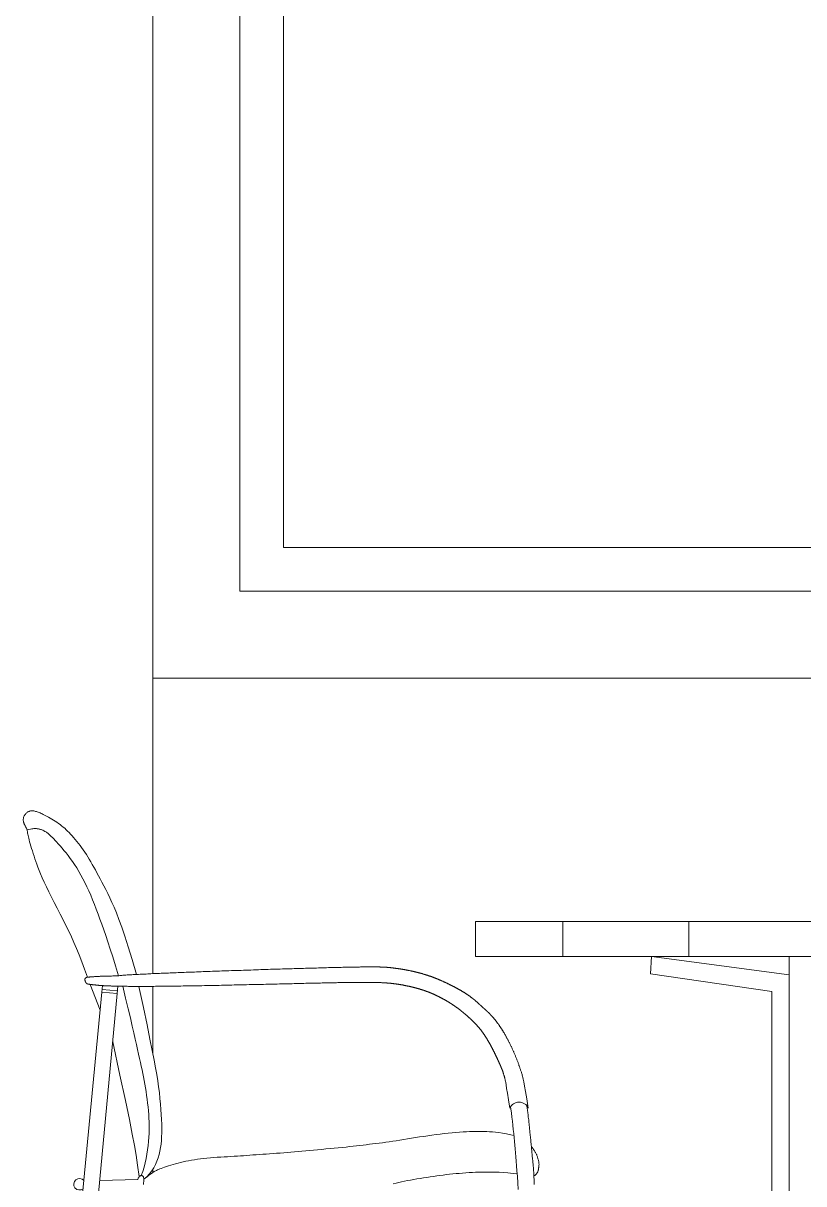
# Model space of a CAD drawing. Header units: metres. Extents: x -48 to 2360, y -1392 to 453.
# Drawn here: x 1313.605 to 1314.501, y 357.408 to 358.741 of the extents above; entities that cross this region are included whole.
import ezdxf

# ---------------------------------------------------------------- set-up
doc = ezdxf.new("R2010")
doc.units = ezdxf.units.M
doc.layers.get('0').update_dxf_attribs({"color": 200})
doc.layers.add('corte2', color=213, linetype='Continuous', lineweight=9)
doc.layers.add('corte3', color=215, linetype='Continuous', lineweight=5)

# ---------------------------------------------------------------- blocks, each defined once
blk = doc.blocks.new('mesas y sillas de cafeteria')
for p, q in [((50.077, -14.2114), (50.077, -14.2514)), ((50.2217, -14.2114), (50.2217, -14.2514)), ((50.337, -14.9314), (50.337, -14.2514)), ((49.548, -14.2923), (49.5487, -14.2849)), ((49.5655, -14.294), (49.5663, -14.2856))]:
    blk.add_line(p, q)
for points in [[(49.5315, -14.2753), (49.5282, -14.266), (49.5251, -14.2575), (49.522, -14.2497), (49.519, -14.2424), (49.516, -14.2355), (49.513, -14.229), (49.5099, -14.2225), (49.5067, -14.216), (49.5034, -14.2094), (49.5, -14.2028), (49.4967, -14.1961), (49.4934, -14.1896), (49.4901, -14.1832), (49.4871, -14.1771), (49.4843, -14.1713), (49.4817, -14.166), (49.4795, -14.1611), (49.4776, -14.1567), (49.476, -14.1527), (49.4745, -14.149), (49.4733, -14.1455), (49.4722, -14.1423), (49.4712, -14.1392), (49.4702, -14.1362), (49.4692, -14.1332), (49.4683, -14.1303), (49.4674, -14.1275), (49.4666, -14.1248), (49.4658, -14.1222), (49.4651, -14.1198), (49.4645, -14.1176), (49.464, -14.1156), (49.4636, -14.1139), (49.4633, -14.1124), (49.463, -14.1111), (49.4628, -14.1099), (49.4627, -14.1089), (49.4625, -14.108), (49.4624, -14.1072), (49.4622, -14.1065), (49.4619, -14.1057), (49.4617, -14.105), (49.4614, -14.1043), (49.4611, -14.1037), (49.4607, -14.103), (49.4604, -14.1024), (49.4601, -14.1018), (49.4598, -14.1012), (49.4595, -14.1006), (49.4592, -14.1), (49.4589, -14.0995), (49.4587, -14.0989), (49.4585, -14.0984), (49.4583, -14.0978), (49.4582, -14.0973), (49.458, -14.0967), (49.4579, -14.0961), (49.4578, -14.0955), (49.4578, -14.0949), (49.4577, -14.0942), (49.4578, -14.0936), (49.4579, -14.0929), (49.458, -14.0922), (49.4582, -14.0915), (49.4585, -14.0908), (49.4588, -14.0901), (49.4593, -14.0894), (49.4597, -14.0887), (49.4602, -14.0881), (49.4608, -14.0874), (49.4613, -14.0869), (49.4619, -14.0863), (49.4625, -14.0858), (49.4631, -14.0854), (49.4638, -14.0851), (49.4645, -14.0848), (49.4651, -14.0845), (49.4659, -14.0844), (49.4666, -14.0843), (49.4674, -14.0842), (49.4682, -14.0842), (49.4691, -14.0843), (49.47, -14.0844), (49.4709, -14.0846), (49.4719, -14.0848), (49.4729, -14.0851), (49.4739, -14.0854), (49.475, -14.0858), (49.4761, -14.0862), (49.4772, -14.0866), (49.4783, -14.0871), (49.4796, -14.0877), (49.4808, -14.0883), (49.4822, -14.089), (49.4837, -14.0898), (49.4853, -14.0906), (49.4869, -14.0916), (49.4887, -14.0926), (49.4906, -14.0937), (49.4925, -14.0948), (49.4944, -14.096), (49.4963, -14.0973), (49.4982, -14.0986), (49.5, -14.1), (49.5018, -14.1014), (49.5036, -14.1028), (49.5053, -14.1043), (49.507, -14.1059), (49.5086, -14.1075), (49.5103, -14.1092), (49.512, -14.111), (49.5138, -14.1129), (49.5155, -14.1149), (49.5174, -14.117), (49.5192, -14.1193), (49.5211, -14.1216), (49.523, -14.1239), (49.5248, -14.1264), (49.5267, -14.1289), (49.5285, -14.1316), (49.5302, -14.1342), (49.5319, -14.137), (49.5336, -14.1398), (49.5353, -14.1427), (49.537, -14.1457), (49.5387, -14.1488), (49.5405, -14.152), (49.5423, -14.1553), (49.5442, -14.1588), (49.5461, -14.1624), (49.5481, -14.1662), (49.5503, -14.1702), (49.5524, -14.1745), (49.5547, -14.1791), (49.557, -14.184), (49.5595, -14.1893), (49.562, -14.195), (49.5647, -14.2014), (49.5676, -14.2089), (49.5708, -14.2177), (49.5743, -14.2281), (49.5782, -14.2404), (49.5826, -14.255), (49.5876, -14.2721)], [(49.4622, -14.106), (49.4643, -14.1055), (49.466, -14.1051), (49.4675, -14.1049), (49.4688, -14.1047), (49.4698, -14.1046), (49.4708, -14.1045), (49.4716, -14.1045), (49.4724, -14.1046), (49.4731, -14.1046), (49.4739, -14.1047), (49.4746, -14.1048), (49.4753, -14.1049), (49.476, -14.1051), (49.4767, -14.1053), (49.4774, -14.1055), (49.4782, -14.1057), (49.4789, -14.106), (49.4797, -14.1063), (49.4804, -14.1066), (49.4812, -14.107), (49.482, -14.1074), (49.4827, -14.1078), (49.4835, -14.1083), (49.4843, -14.1088), (49.4851, -14.1094), (49.4859, -14.11), (49.4868, -14.1107), (49.4878, -14.1116), (49.4888, -14.1125), (49.4899, -14.1137), (49.4912, -14.1149), (49.4927, -14.1164), (49.4943, -14.1181), (49.4961, -14.12), (49.498, -14.1221), (49.5001, -14.1244), (49.5023, -14.1269), (49.5045, -14.1296), (49.5069, -14.1325), (49.5093, -14.1355), (49.5117, -14.1388), (49.5142, -14.1423), (49.5166, -14.1459), (49.5191, -14.1497), (49.5215, -14.1537), (49.5239, -14.1579), (49.5263, -14.1622), (49.5286, -14.1667), (49.5309, -14.1714), (49.5331, -14.1762), (49.5352, -14.1812), (49.5374, -14.1864), (49.5395, -14.1917), (49.5416, -14.1972), (49.5437, -14.2028), (49.5458, -14.2085), (49.5479, -14.2145), (49.5502, -14.2207), (49.5525, -14.2274), (49.5549, -14.2348), (49.5576, -14.2429), (49.5604, -14.252), (49.5635, -14.2621), (49.5669, -14.2736)], [(50.337, -14.7525), (50.158, -14.9314), (50.1214, -14.9314), (50.1214, -14.9114), (50.1497, -14.9114), (50.317, -14.7442), (50.317, -14.2915), (50.1778, -14.2714), (50.179, -14.2514), (50.337, -14.2726)], [(50.0162, -14.4256), (50.0147, -14.4159), (50.0135, -14.4085), (50.0126, -14.4029), (50.0119, -14.3989), (50.0115, -14.3962), (50.0112, -14.3945), (50.0109, -14.3934), (50.0108, -14.3927), (50.0106, -14.3921), (50.0105, -14.3915), (50.0104, -14.3909), (50.0102, -14.3904), (50.0101, -14.3899), (50.01, -14.3894), (50.0098, -14.389), (50.0097, -14.3885), (50.0096, -14.3881), (50.0095, -14.3876), (50.0093, -14.3872), (50.0092, -14.3868), (50.0091, -14.3864), (50.009, -14.386), (50.0088, -14.3856), (50.0087, -14.3852), (50.0086, -14.3848), (50.0085, -14.3844), (50.0083, -14.384), (50.0082, -14.3837), (50.0081, -14.3833), (50.008, -14.3829), (50.0078, -14.3826), (50.0077, -14.3822), (50.0076, -14.3819), (50.0074, -14.3815), (50.0073, -14.3812), (50.0072, -14.3808), (50.007, -14.3805), (50.0069, -14.3802), (50.0068, -14.3798), (50.0066, -14.3795), (50.0065, -14.3792), (50.0064, -14.3789), (50.0062, -14.3786), (50.0061, -14.3782), (50.006, -14.3779), (50.0058, -14.3776), (50.0057, -14.3773), (50.0056, -14.377), (50.0054, -14.3767), (50.0053, -14.3764), (50.0052, -14.376), (50.005, -14.3757), (50.0049, -14.3754), (50.0047, -14.3751), (50.0046, -14.3748), (50.0045, -14.3745), (50.0043, -14.3742), (50.0042, -14.3739), (50.004, -14.3736), (50.0039, -14.3732), (50.0038, -14.3729), (50.0036, -14.3726), (50.0035, -14.3723), (50.0033, -14.372), (50.0032, -14.3717), (50.003, -14.3714), (50.0029, -14.371), (50.0028, -14.3707), (50.0026, -14.3704), (50.0025, -14.3701), (50.0023, -14.3698), (50.0022, -14.3695), (50.002, -14.3691), (50.0019, -14.3688), (50.0017, -14.3685), (50.0016, -14.3682), (50.0014, -14.3679), (50.0013, -14.3675), (50.0011, -14.3672), (50.001, -14.3669), (50.0008, -14.3666), (50.0007, -14.3662), (50.0005, -14.3659), (50.0004, -14.3656), (50.0002, -14.3653), (50.0001, -14.365), (49.9999, -14.3646), (49.9997, -14.3643), (49.9996, -14.364), (49.9994, -14.3637), (49.9993, -14.3633), (49.9991, -14.363), (49.999, -14.3627), (49.9988, -14.3624), (49.9986, -14.362), (49.9985, -14.3617), (49.9983, -14.3614), (49.9982, -14.361), (49.998, -14.3607), (49.9978, -14.3604), (49.9977, -14.3601), (49.9975, -14.3597), (49.9973, -14.3594), (49.9972, -14.3591), (49.997, -14.3588), (49.9968, -14.3584), (49.9967, -14.3581), (49.9965, -14.3578), (49.9963, -14.3575), (49.9962, -14.3571), (49.996, -14.3568), (49.9958, -14.3565), (49.9957, -14.3561), (49.9955, -14.3558), (49.9953, -14.3555), (49.9952, -14.3552), (49.995, -14.3548), (49.9948, -14.3545), (49.9946, -14.3542), (49.9945, -14.3539), (49.9943, -14.3535), (49.9941, -14.3532), (49.9939, -14.3529), (49.9938, -14.3526), (49.9936, -14.3523), (49.9934, -14.3519), (49.9932, -14.3516), (49.993, -14.3513), (49.9929, -14.351), (49.9927, -14.3506), (49.9925, -14.3503), (49.9923, -14.35), (49.9921, -14.3497), (49.9919, -14.3494), (49.9918, -14.349), (49.9916, -14.3487), (49.9914, -14.3484), (49.9912, -14.3481), (49.991, -14.3478), (49.9908, -14.3474), (49.9906, -14.3471), (49.9904, -14.3468), (49.9902, -14.3465), (49.9901, -14.3462), (49.9899, -14.3459), (49.9897, -14.3456), (49.9895, -14.3452), (49.9893, -14.3449), (49.9891, -14.3446), (49.9889, -14.3443), (49.9887, -14.344), (49.9885, -14.3437), (49.9883, -14.3434), (49.9881, -14.3431), (49.9879, -14.3428), (49.9877, -14.3424), (49.9875, -14.3421), (49.9873, -14.3418), (49.9871, -14.3415), (49.9869, -14.3412), (49.9866, -14.3409), (49.9864, -14.3406), (49.9862, -14.3403), (49.986, -14.34), (49.9858, -14.3397), (49.9856, -14.3394), (49.9854, -14.3391), (49.9852, -14.3388), (49.9849, -14.3385), (49.9847, -14.3382), (49.9845, -14.3379), (49.9843, -14.3376), (49.9841, -14.3373), (49.9838, -14.337), (49.9836, -14.3367), (49.9834, -14.3364), (49.9832, -14.3361), (49.9829, -14.3358), (49.9827, -14.3356), (49.9825, -14.3353), (49.9822, -14.335), (49.982, -14.3347), (49.9818, -14.3344), (49.9815, -14.3341), (49.9813, -14.3338), (49.9811, -14.3335), (49.9808, -14.3333), (49.9806, -14.333), (49.9804, -14.3327), (49.9801, -14.3324), (49.9799, -14.3321), (49.9796, -14.3319), (49.9794, -14.3316), (49.9791, -14.3313), (49.9789, -14.331), (49.9787, -14.3308), (49.9784, -14.3305), (49.9782, -14.3302), (49.9779, -14.3299), (49.9777, -14.3297), (49.9774, -14.3294), (49.9772, -14.3291), (49.9769, -14.3289), (49.9766, -14.3286), (49.9764, -14.3283), (49.9761, -14.3281), (49.9759, -14.3278), (49.9756, -14.3275), (49.9754, -14.3273), (49.9751, -14.327), (49.9749, -14.3267), (49.9746, -14.3265), (49.9743, -14.3262), (49.9741, -14.326), (49.9738, -14.3257), (49.9736, -14.3255), (49.9733, -14.3252), (49.973, -14.325), (49.9728, -14.3247), (49.9725, -14.3245), (49.9723, -14.3242), (49.972, -14.324), (49.9717, -14.3237), (49.9715, -14.3235), (49.9712, -14.3232), (49.9709, -14.323), (49.9707, -14.3227), (49.9704, -14.3225), (49.9702, -14.3223), (49.9699, -14.322), (49.9696, -14.3218), (49.9694, -14.3215), (49.9691, -14.3213), (49.9688, -14.3211), (49.9686, -14.3208), (49.9683, -14.3206), (49.9681, -14.3204), (49.9678, -14.3201), (49.9675, -14.3199), (49.9673, -14.3197), (49.967, -14.3194), (49.9668, -14.3192), (49.9665, -14.319), (49.9662, -14.3188), (49.966, -14.3185), (49.9657, -14.3183), (49.9655, -14.3181), (49.9652, -14.3179), (49.9649, -14.3177), (49.9647, -14.3174), (49.9644, -14.3172), (49.9642, -14.317), (49.9639, -14.3168), (49.9637, -14.3166), (49.9634, -14.3164), (49.9631, -14.3162), (49.9629, -14.3159), (49.9626, -14.3157), (49.9624, -14.3155), (49.9621, -14.3153), (49.9619, -14.3151), (49.9616, -14.3149), (49.9614, -14.3147), (49.9611, -14.3145), (49.9609, -14.3143), (49.9606, -14.3141), (49.9604, -14.3139), (49.9601, -14.3137), (49.9599, -14.3135), (49.9596, -14.3133), (49.9594, -14.3131), (49.9591, -14.3129), (49.9589, -14.3127), (49.9586, -14.3125), (49.9584, -14.3123), (49.9581, -14.3121), (49.9578, -14.3119), (49.9576, -14.3117), (49.9573, -14.3115), (49.9571, -14.3114), (49.9568, -14.3112), (49.9566, -14.311), (49.9563, -14.3108), (49.9561, -14.3106), (49.9558, -14.3104), (49.9556, -14.3102), (49.9553, -14.31), (49.9551, -14.3099), (49.9548, -14.3097), (49.9546, -14.3095), (49.9543, -14.3093), (49.9541, -14.3091), (49.9538, -14.309), (49.9536, -14.3088), (49.9533, -14.3086), (49.953, -14.3084), (49.9528, -14.3082), (49.9525, -14.3081), (49.9523, -14.3079), (49.952, -14.3077), (49.9518, -14.3075), (49.9515, -14.3074), (49.9512, -14.3072), (49.951, -14.307), (49.9507, -14.3068), (49.9505, -14.3067), (49.9502, -14.3065), (49.9499, -14.3063), (49.9497, -14.3061), (49.9494, -14.306), (49.9491, -14.3058), (49.9489, -14.3056), (49.9486, -14.3055), (49.9483, -14.3053), (49.9481, -14.3051), (49.9478, -14.3049), (49.9475, -14.3048), (49.9473, -14.3046), (49.947, -14.3044), (49.9467, -14.3043), (49.9465, -14.3041), (49.9462, -14.3039), (49.9459, -14.3038), (49.9456, -14.3036), (49.9454, -14.3034), (49.9451, -14.3033), (49.9448, -14.3031), (49.9446, -14.3029), (49.9443, -14.3028), (49.944, -14.3026), (49.9437, -14.3025), (49.9435, -14.3023), (49.9432, -14.3021), (49.9429, -14.302), (49.9426, -14.3018), (49.9423, -14.3017), (49.9421, -14.3015), (49.9418, -14.3013), (49.9415, -14.3012), (49.9412, -14.301), (49.9409, -14.3009), (49.9407, -14.3007), (49.9404, -14.3006), (49.9401, -14.3004), (49.9398, -14.3003), (49.9395, -14.3001), (49.9393, -14.2999), (49.939, -14.2998), (49.9387, -14.2996), (49.9384, -14.2995), (49.9381, -14.2993), (49.9378, -14.2992), (49.9376, -14.299), (49.9373, -14.2989), (49.937, -14.2988), (49.9367, -14.2986), (49.9364, -14.2985), (49.9361, -14.2983), (49.9359, -14.2982), (49.9356, -14.298), (49.9353, -14.2979), (49.935, -14.2977), (49.9347, -14.2976), (49.9344, -14.2975), (49.9342, -14.2973), (49.9339, -14.2972), (49.9336, -14.297), (49.9333, -14.2969), (49.933, -14.2968), (49.9327, -14.2966), (49.9325, -14.2965), (49.9322, -14.2964), (49.9319, -14.2962), (49.9316, -14.2961), (49.9313, -14.296), (49.9311, -14.2958), (49.9308, -14.2957), (49.9305, -14.2956), (49.9302, -14.2954), (49.9299, -14.2953), (49.9296, -14.2952), (49.9294, -14.295), (49.9291, -14.2949), (49.9288, -14.2948), (49.9285, -14.2947), (49.9282, -14.2945), (49.9279, -14.2944), (49.9277, -14.2943), (49.9274, -14.2942), (49.9271, -14.294), (49.9268, -14.2939), (49.9265, -14.2938), (49.9262, -14.2937), (49.926, -14.2936), (49.9257, -14.2934), (49.9254, -14.2933), (49.9251, -14.2932), (49.9248, -14.2931), (49.9245, -14.293), (49.9242, -14.2929), (49.924, -14.2927), (49.9237, -14.2926), (49.9234, -14.2925), (49.9231, -14.2924), (49.9228, -14.2923), (49.9225, -14.2922), (49.9222, -14.2921), (49.9219, -14.292), (49.9216, -14.2918), (49.9213, -14.2917), (49.921, -14.2916), (49.9207, -14.2915), (49.9204, -14.2914), (49.9201, -14.2913), (49.9198, -14.2912), (49.9195, -14.2911), (49.9192, -14.291), (49.9189, -14.2909), (49.9186, -14.2908), (49.9183, -14.2907), (49.918, -14.2905), (49.9177, -14.2904), (49.9174, -14.2903), (49.917, -14.2902), (49.9167, -14.2901), (49.9164, -14.29), (49.9161, -14.2899), (49.9158, -14.2898), (49.9154, -14.2897), (49.9151, -14.2896), (49.9148, -14.2895), (49.9145, -14.2894), (49.9141, -14.2893), (49.9138, -14.2892), (49.9135, -14.2891), (49.9131, -14.289), (49.9128, -14.2889), (49.9125, -14.2888), (49.9121, -14.2887), (49.9118, -14.2886), (49.9114, -14.2885), (49.9111, -14.2884), (49.9107, -14.2883), (49.9104, -14.2882), (49.91, -14.2881), (49.9097, -14.288), (49.9093, -14.2879), (49.909, -14.2878), (49.9086, -14.2877), (49.9082, -14.2876), (49.9079, -14.2875), (49.9075, -14.2874), (49.9071, -14.2873), (49.9068, -14.2872), (49.9064, -14.2871), (49.906, -14.287), (49.9056, -14.2869), (49.9053, -14.2868), (49.9049, -14.2867), (49.9045, -14.2866), (49.9041, -14.2866), (49.9037, -14.2865), (49.9033, -14.2864), (49.903, -14.2863), (49.9026, -14.2862), (49.9022, -14.2861), (49.9018, -14.286), (49.9014, -14.2859), (49.901, -14.2858), (49.9006, -14.2857), (49.9002, -14.2856), (49.8998, -14.2856), (49.8994, -14.2855), (49.899, -14.2854), (49.8986, -14.2853), (49.8982, -14.2852), (49.8978, -14.2851), (49.8974, -14.285), (49.897, -14.285), (49.8966, -14.2849), (49.8962, -14.2848), (49.8958, -14.2847), (49.8954, -14.2846), (49.8949, -14.2846), (49.8945, -14.2845), (49.8941, -14.2844), (49.8937, -14.2843), (49.8933, -14.2842), (49.8929, -14.2842), (49.8925, -14.2841), (49.892, -14.284), (49.8916, -14.2839), (49.8912, -14.2839), (49.8908, -14.2838), (49.8904, -14.2837), (49.8899, -14.2837), (49.8895, -14.2836), (49.8891, -14.2835), (49.8887, -14.2835), (49.8883, -14.2834), (49.8878, -14.2833), (49.8874, -14.2833), (49.887, -14.2832), (49.8866, -14.2832), (49.8861, -14.2831), (49.8857, -14.283), (49.8853, -14.283), (49.8849, -14.2829), (49.8844, -14.2829), (49.884, -14.2828), (49.8836, -14.2828), (49.8831, -14.2827), (49.8827, -14.2826), (49.8823, -14.2826), (49.8818, -14.2825), (49.8814, -14.2825), (49.881, -14.2825), (49.8805, -14.2824), (49.8801, -14.2824), (49.8796, -14.2823), (49.8792, -14.2823), (49.8787, -14.2822), (49.8783, -14.2822), (49.8778, -14.2821), (49.8774, -14.2821), (49.8769, -14.2821), (49.8765, -14.282), (49.876, -14.282), (49.8756, -14.282), (49.8751, -14.2819), (49.8746, -14.2819), (49.8741, -14.2818), (49.8737, -14.2818), (49.8732, -14.2818), (49.8727, -14.2818), (49.8722, -14.2817), (49.8717, -14.2817), (49.8712, -14.2817), (49.8707, -14.2816), (49.8702, -14.2816), (49.8697, -14.2816), (49.8692, -14.2816), (49.8687, -14.2815), (49.8682, -14.2815), (49.8676, -14.2815), (49.8671, -14.2815), (49.8666, -14.2814), (49.866, -14.2814), (49.8655, -14.2814), (49.865, -14.2814), (49.8644, -14.2814), (49.8638, -14.2814), (49.8633, -14.2813), (49.8627, -14.2813), (49.8621, -14.2813), (49.8616, -14.2813), (49.861, -14.2813), (49.8604, -14.2813), (49.8598, -14.2813), (49.8592, -14.2812), (49.8586, -14.2812), (49.858, -14.2812), (49.8573, -14.2812), (49.8567, -14.2812), (49.8561, -14.2812), (49.8554, -14.2812), (49.8548, -14.2812), (49.8541, -14.2812), (49.8534, -14.2812), (49.8528, -14.2812), (49.8521, -14.2812), (49.8514, -14.2812), (49.8507, -14.2812), (49.85, -14.2812), (49.8493, -14.2812), (49.8485, -14.2812), (49.8478, -14.2812), (49.847, -14.2812), (49.8463, -14.2812), (49.8455, -14.2812), (49.8447, -14.2812), (49.8439, -14.2812), (49.8431, -14.2812), (49.8422, -14.2812), (49.8414, -14.2812), (49.8405, -14.2812), (49.8396, -14.2812), (49.8387, -14.2812), (49.8378, -14.2812), (49.8369, -14.2812), (49.8359, -14.2813), (49.8349, -14.2813), (49.8339, -14.2813), (49.8329, -14.2813), (49.8319, -14.2813), (49.8308, -14.2813), (49.8297, -14.2813), (49.8286, -14.2814), (49.8275, -14.2814), (49.8263, -14.2814), (49.8251, -14.2814), (49.8239, -14.2814), (49.8227, -14.2815), (49.8214, -14.2815), (49.8202, -14.2815), (49.8188, -14.2815), (49.8175, -14.2816), (49.8161, -14.2816), (49.8147, -14.2816), (49.8133, -14.2817), (49.8119, -14.2817), (49.8104, -14.2817), (49.8088, -14.2817), (49.8073, -14.2818), (49.8057, -14.2818), (49.8041, -14.2818), (49.8025, -14.2819), (49.8008, -14.2819), (49.7991, -14.282), (49.7973, -14.282), (49.7955, -14.282), (49.7937, -14.2821), (49.7918, -14.2821), (49.7899, -14.2822), (49.788, -14.2822), (49.786, -14.2822), (49.784, -14.2823), (49.782, -14.2823), (49.7799, -14.2824), (49.7778, -14.2824), (49.7756, -14.2825), (49.7734, -14.2825), (49.7711, -14.2826), (49.7689, -14.2826), (49.7665, -14.2827), (49.7642, -14.2828), (49.7618, -14.2828), (49.7594, -14.2829), (49.7569, -14.2829), (49.7544, -14.283), (49.7519, -14.283), (49.7493, -14.2831), (49.7467, -14.2832), (49.7441, -14.2832), (49.7415, -14.2833), (49.7388, -14.2833), (49.7362, -14.2834), (49.7335, -14.2835), (49.7307, -14.2835), (49.728, -14.2836), (49.7252, -14.2837), (49.7225, -14.2837), (49.7197, -14.2838), (49.7169, -14.2838), (49.714, -14.2839), (49.7112, -14.284), (49.7084, -14.284), (49.7055, -14.2841), (49.7027, -14.2842), (49.6998, -14.2842), (49.697, -14.2843), (49.6941, -14.2843), (49.6913, -14.2844), (49.6884, -14.2845), (49.6855, -14.2845), (49.6827, -14.2846), (49.6798, -14.2846), (49.677, -14.2847), (49.6742, -14.2847), (49.6713, -14.2848), (49.6685, -14.2849), (49.6657, -14.2849), (49.6629, -14.285), (49.6601, -14.285), (49.6574, -14.2851), (49.6546, -14.2851), (49.6519, -14.2852), (49.6492, -14.2852), (49.6465, -14.2853), (49.6438, -14.2853), (49.6412, -14.2853), (49.6386, -14.2854), (49.636, -14.2854), (49.6334, -14.2855), (49.6309, -14.2855), (49.6284, -14.2855), (49.6259, -14.2856), (49.6235, -14.2856), (49.6211, -14.2856), (49.6187, -14.2857), (49.6164, -14.2857), (49.6141, -14.2857), (49.6119, -14.2857), (49.6096, -14.2857), (49.6075, -14.2858), (49.6054, -14.2858), (49.6033, -14.2858), (49.6012, -14.2858), (49.5992, -14.2858), (49.5973, -14.2858), (49.5954, -14.2858), (49.5935, -14.2858), (49.5917, -14.2858), (49.5899, -14.2858), (49.5881, -14.2858), (49.5864, -14.2858), (49.5848, -14.2858), (49.5831, -14.2858), (49.5815, -14.2858), (49.58, -14.2858), (49.5785, -14.2858), (49.577, -14.2857), (49.5756, -14.2857), (49.5742, -14.2857), (49.5728, -14.2857), (49.5715, -14.2857), (49.5702, -14.2857), (49.5689, -14.2856), (49.5677, -14.2856), (49.5665, -14.2856), (49.5654, -14.2856), (49.5642, -14.2855), (49.5631, -14.2855), (49.5621, -14.2855), (49.561, -14.2854), (49.56, -14.2854), (49.559, -14.2854), (49.5581, -14.2853), (49.5572, -14.2853), (49.5563, -14.2853), (49.5554, -14.2852), (49.5545, -14.2852), (49.5537, -14.2852), (49.5529, -14.2851), (49.5522, -14.2851), (49.5514, -14.285), (49.5507, -14.285), (49.55, -14.285), (49.5493, -14.2849), (49.5486, -14.2849), (49.548, -14.2848), (49.5474, -14.2848), (49.5468, -14.2848), (49.5462, -14.2847), (49.5457, -14.2847), (49.5451, -14.2846), (49.5446, -14.2846), (49.5441, -14.2845), (49.5436, -14.2845), (49.5431, -14.2845), (49.5427, -14.2844), (49.5422, -14.2844), (49.5418, -14.2843), (49.5414, -14.2843), (49.541, -14.2843), (49.5406, -14.2842), (49.5402, -14.2842), (49.5398, -14.2842), (49.5395, -14.2841), (49.5391, -14.2841), (49.5388, -14.284), (49.5384, -14.284), (49.5381, -14.284), (49.5378, -14.2839), (49.5375, -14.2839), (49.5372, -14.2839), (49.5369, -14.2838), (49.5367, -14.2838), (49.5364, -14.2838), (49.5361, -14.2837), (49.5359, -14.2837), (49.5357, -14.2837), (49.5354, -14.2837), (49.5352, -14.2836), (49.535, -14.2836), (49.5348, -14.2836), (49.5346, -14.2835), (49.5344, -14.2835), (49.5342, -14.2835), (49.534, -14.2835), (49.5338, -14.2834), (49.5336, -14.2834), (49.5335, -14.2834), (49.5333, -14.2834), (49.5332, -14.2833), (49.533, -14.2833), (49.5329, -14.2833), (49.5327, -14.2833), (49.5326, -14.2832), (49.5325, -14.2832), (49.5324, -14.2832), (49.5322, -14.2832), (49.5321, -14.2831), (49.532, -14.2831), (49.5319, -14.2831), (49.5318, -14.2831), (49.5317, -14.283), (49.5317, -14.283), (49.5316, -14.283), (49.5315, -14.283), (49.5314, -14.283), (49.5313, -14.2829), (49.5313, -14.2829), (49.5312, -14.2829), (49.5311, -14.2829), (49.5311, -14.2828), (49.531, -14.2828), (49.531, -14.2828), (49.5309, -14.2828), (49.5309, -14.2827), (49.5308, -14.2827), (49.5308, -14.2827), (49.5307, -14.2827), (49.5307, -14.2826), (49.5306, -14.2826), (49.5306, -14.2826), (49.5306, -14.2825), (49.5305, -14.2825), (49.5305, -14.2825), (49.5305, -14.2825), (49.5304, -14.2824), (49.5304, -14.2824), (49.5304, -14.2824), (49.5303, -14.2823), (49.5303, -14.2823), (49.5303, -14.2823), (49.5302, -14.2823), (49.5302, -14.2822), (49.5302, -14.2822), (49.5302, -14.2822), (49.5301, -14.2821), (49.5301, -14.2821), (49.5301, -14.2821), (49.53, -14.282), (49.53, -14.282), (49.53, -14.2819), (49.53, -14.2819), (49.5299, -14.2819), (49.5299, -14.2818), (49.5299, -14.2818), (49.5299, -14.2818), (49.5298, -14.2817), (49.5298, -14.2817), (49.5298, -14.2816), (49.5298, -14.2816), (49.5297, -14.2816), (49.5297, -14.2815), (49.5297, -14.2815), (49.5297, -14.2814), (49.5296, -14.2814), (49.5296, -14.2814), (49.5296, -14.2813), (49.5296, -14.2813), (49.5295, -14.2812), (49.5295, -14.2812), (49.5295, -14.2812), (49.5295, -14.2811), (49.5294, -14.2811), (49.5294, -14.281), (49.5294, -14.281), (49.5294, -14.2809), (49.5294, -14.2809), (49.5293, -14.2809), (49.5293, -14.2808), (49.5293, -14.2808), (49.5293, -14.2807), (49.5293, -14.2807), (49.5292, -14.2806), (49.5292, -14.2806), (49.5292, -14.2805), (49.5292, -14.2805), (49.5292, -14.2805), (49.5291, -14.2804), (49.5291, -14.2804), (49.5291, -14.2803), (49.5291, -14.2803), (49.5291, -14.2802), (49.5291, -14.2802), (49.529, -14.2802), (49.529, -14.2801), (49.529, -14.2801), (49.529, -14.28), (49.529, -14.28), (49.529, -14.2799), (49.5289, -14.2799), (49.5289, -14.2798), (49.5289, -14.2798), (49.5289, -14.2798), (49.5289, -14.2797), (49.5289, -14.2797), (49.5289, -14.2796), (49.5288, -14.2796), (49.5288, -14.2795), (49.5288, -14.2795), (49.5288, -14.2794), (49.5288, -14.2794), (49.5288, -14.2794), (49.5288, -14.2793), (49.5288, -14.2793), (49.5287, -14.2792), (49.5287, -14.2792), (49.5287, -14.2791), (49.5287, -14.2791), (49.5287, -14.2791), (49.5287, -14.279), (49.5287, -14.279), (49.5287, -14.2789), (49.5287, -14.2789), (49.5287, -14.2789), (49.5286, -14.2788), (49.5286, -14.2788), (49.5286, -14.2787), (49.5286, -14.2787), (49.5286, -14.2787), (49.5286, -14.2786), (49.5286, -14.2786), (49.5286, -14.2785), (49.5286, -14.2785), (49.5286, -14.2785), (49.5286, -14.2784), (49.5286, -14.2784), (49.5286, -14.2783), (49.5286, -14.2783), (49.5286, -14.2783), (49.5286, -14.2782), (49.5286, -14.2782), (49.5286, -14.2781), (49.5286, -14.2781), (49.5285, -14.2781), (49.5285, -14.278), (49.5285, -14.278), (49.5285, -14.278), (49.5285, -14.2779), (49.5285, -14.2779), (49.5285, -14.2778), (49.5285, -14.2778), (49.5286, -14.2778), (49.5286, -14.2777), (49.5286, -14.2777), (49.5286, -14.2777), (49.5286, -14.2776), (49.5286, -14.2776), (49.5286, -14.2776), (49.5286, -14.2775), (49.5286, -14.2775), (49.5286, -14.2775), (49.5286, -14.2774), (49.5286, -14.2774), (49.5286, -14.2774), (49.5286, -14.2773), (49.5286, -14.2773), (49.5286, -14.2773), (49.5286, -14.2772), (49.5286, -14.2772), (49.5287, -14.2772), (49.5287, -14.2771), (49.5287, -14.2771), (49.5287, -14.2771), (49.5287, -14.277), (49.5287, -14.277), (49.5287, -14.277), (49.5287, -14.277), (49.5287, -14.2769), (49.5288, -14.2769), (49.5288, -14.2769), (49.5288, -14.2768), (49.5288, -14.2768), (49.5288, -14.2768), (49.5288, -14.2768), (49.5289, -14.2767), (49.5289, -14.2767), (49.5289, -14.2767), (49.5289, -14.2766), (49.5289, -14.2766), (49.5289, -14.2766), (49.529, -14.2766), (49.529, -14.2765), (49.529, -14.2765), (49.529, -14.2765), (49.529, -14.2765), (49.5291, -14.2764), (49.5291, -14.2764), (49.5291, -14.2764), (49.5291, -14.2764), (49.5292, -14.2763), (49.5292, -14.2763), (49.5292, -14.2763), (49.5292, -14.2763), (49.5293, -14.2762), (49.5293, -14.2762), (49.5293, -14.2762), (49.5293, -14.2762), (49.5294, -14.2761), (49.5294, -14.2761), (49.5294, -14.2761), (49.5295, -14.2761), (49.5295, -14.2761), (49.5295, -14.276), (49.5295, -14.276), (49.5296, -14.276), (49.5296, -14.276), (49.5296, -14.2759), (49.5297, -14.2759), (49.5297, -14.2759), (49.5297, -14.2759), (49.5298, -14.2759), (49.5298, -14.2758), (49.5298, -14.2758), (49.5299, -14.2758), (49.5299, -14.2758), (49.5299, -14.2758), (49.53, -14.2757), (49.53, -14.2757), (49.5301, -14.2757), (49.5301, -14.2757), (49.5301, -14.2757), (49.5302, -14.2757), (49.5302, -14.2756), (49.5303, -14.2756), (49.5303, -14.2756), (49.5304, -14.2756), (49.5304, -14.2756), (49.5305, -14.2755), (49.5305, -14.2755), (49.5306, -14.2755), (49.5306, -14.2755), (49.5307, -14.2755), (49.5308, -14.2755), (49.5309, -14.2754), (49.531, -14.2754), (49.531, -14.2754), (49.5311, -14.2754), (49.5312, -14.2754), (49.5314, -14.2753), (49.5315, -14.2753), (49.5316, -14.2753), (49.5317, -14.2753), (49.5319, -14.2753), (49.532, -14.2752), (49.5322, -14.2752), (49.5324, -14.2752), (49.5326, -14.2752), (49.5327, -14.2752), (49.5329, -14.2751), (49.5332, -14.2751), (49.5334, -14.2751), (49.5336, -14.2751), (49.5339, -14.2751), (49.5341, -14.275), (49.5344, -14.275), (49.5347, -14.275), (49.535, -14.275), (49.5353, -14.2749), (49.5357, -14.2749), (49.536, -14.2749), (49.5364, -14.2748), (49.5368, -14.2748), (49.5372, -14.2748), (49.5376, -14.2748), (49.538, -14.2747), (49.5385, -14.2747), (49.5389, -14.2747), (49.5394, -14.2746), (49.5399, -14.2746), (49.5405, -14.2746), (49.541, -14.2745), (49.5416, -14.2745), (49.5422, -14.2745), (49.5428, -14.2744), (49.5434, -14.2744), (49.544, -14.2743), (49.5447, -14.2743), (49.5454, -14.2743), (49.5461, -14.2742), (49.5469, -14.2742), (49.5477, -14.2741), (49.5485, -14.2741), (49.5494, -14.2741), (49.5503, -14.274), (49.5512, -14.274), (49.5523, -14.274), (49.5534, -14.274), (49.5545, -14.2739), (49.5556, -14.2739), (49.5568, -14.2739), (49.558, -14.2739), (49.5592, -14.2739), (49.5604, -14.2738), (49.5616, -14.2738), (49.5628, -14.2737), (49.564, -14.2737), (49.5652, -14.2736), (49.5663, -14.2736), (49.5675, -14.2735), (49.5687, -14.2734), (49.5698, -14.2733), (49.571, -14.2732), (49.5721, -14.2731), (49.5733, -14.273), (49.5744, -14.2729), (49.5756, -14.2728), (49.5769, -14.2727), (49.5782, -14.2726), (49.5795, -14.2725), (49.5809, -14.2725), (49.5823, -14.2724), (49.5838, -14.2723), (49.5853, -14.2722), (49.5869, -14.2721), (49.5885, -14.272), (49.5902, -14.272), (49.5918, -14.2719), (49.5935, -14.2718), (49.5953, -14.2717), (49.597, -14.2716), (49.5988, -14.2716), (49.6006, -14.2715), (49.6025, -14.2714), (49.6043, -14.2713), (49.6062, -14.2712), (49.6081, -14.2712), (49.6101, -14.2711), (49.612, -14.271), (49.614, -14.2709), (49.616, -14.2708), (49.6181, -14.2707), (49.6201, -14.2706), (49.6222, -14.2705), (49.6244, -14.2705), (49.6265, -14.2704), (49.6287, -14.2703), (49.6309, -14.2702), (49.6331, -14.2701), (49.6354, -14.27), (49.6376, -14.2699), (49.64, -14.2698), (49.6423, -14.2697), (49.6446, -14.2696), (49.647, -14.2695), (49.6494, -14.2695), (49.6519, -14.2694), (49.6543, -14.2693), (49.6568, -14.2692), (49.6593, -14.2691), (49.6619, -14.269), (49.6644, -14.2689), (49.667, -14.2688), (49.6696, -14.2687), (49.6722, -14.2686), (49.6749, -14.2685), (49.6776, -14.2684), (49.6802, -14.2683), (49.6829, -14.2682), (49.6857, -14.2681), (49.6884, -14.268), (49.6911, -14.2679), (49.6939, -14.2678), (49.6967, -14.2677), (49.6994, -14.2676), (49.7022, -14.2675), (49.705, -14.2674), (49.7078, -14.2674), (49.7106, -14.2673), (49.7135, -14.2672), (49.7163, -14.2671), (49.7191, -14.267), (49.7219, -14.2669), (49.7247, -14.2668), (49.7276, -14.2667), (49.7304, -14.2666), (49.7332, -14.2665), (49.736, -14.2664), (49.7388, -14.2663), (49.7416, -14.2662), (49.7444, -14.2662), (49.7472, -14.2661), (49.7499, -14.266), (49.7527, -14.2659), (49.7554, -14.2658), (49.7582, -14.2657), (49.7609, -14.2656), (49.7636, -14.2656), (49.7663, -14.2655), (49.7689, -14.2654), (49.7716, -14.2653), (49.7742, -14.2652), (49.7768, -14.2652), (49.7794, -14.2651), (49.7819, -14.265), (49.7845, -14.2649), (49.787, -14.2649), (49.7894, -14.2648), (49.7919, -14.2647), (49.7943, -14.2647), (49.7967, -14.2646), (49.799, -14.2645), (49.8014, -14.2645), (49.8036, -14.2644), (49.8059, -14.2644), (49.8081, -14.2643), (49.8103, -14.2643), (49.8124, -14.2642), (49.8145, -14.2641), (49.8166, -14.2641), (49.8186, -14.264), (49.8206, -14.264), (49.8225, -14.264), (49.8244, -14.2639), (49.8262, -14.2639), (49.828, -14.2638), (49.8298, -14.2638), (49.8315, -14.2638), (49.8331, -14.2637), (49.8347, -14.2637), (49.8363, -14.2637), (49.8379, -14.2636), (49.8394, -14.2636), (49.8408, -14.2636), (49.8422, -14.2636), (49.8436, -14.2636), (49.845, -14.2635), (49.8463, -14.2635), (49.8475, -14.2635), (49.8487, -14.2635), (49.8499, -14.2635), (49.8511, -14.2635), (49.8522, -14.2635), (49.8533, -14.2635), (49.8544, -14.2634), (49.8554, -14.2634), (49.8564, -14.2634), (49.8574, -14.2634), (49.8583, -14.2634), (49.8592, -14.2634), (49.8601, -14.2634), (49.8609, -14.2634), (49.8618, -14.2635), (49.8626, -14.2635), (49.8633, -14.2635), (49.8641, -14.2635), (49.8648, -14.2635), (49.8655, -14.2635), (49.8662, -14.2635), (49.8669, -14.2635), (49.8675, -14.2636), (49.8681, -14.2636), (49.8687, -14.2636), (49.8693, -14.2636), (49.8699, -14.2636), (49.8704, -14.2636), (49.871, -14.2637), (49.8715, -14.2637), (49.872, -14.2637), (49.8725, -14.2637), (49.873, -14.2638), (49.8734, -14.2638), (49.8739, -14.2638), (49.8743, -14.2639), (49.8747, -14.2639), (49.8752, -14.2639), (49.8756, -14.264), (49.876, -14.264), (49.8764, -14.264), (49.8768, -14.2641), (49.8772, -14.2641), (49.8775, -14.2641), (49.8779, -14.2642), (49.8783, -14.2642), (49.8787, -14.2642), (49.879, -14.2643), (49.8794, -14.2643), (49.8798, -14.2644), (49.8801, -14.2644), (49.8805, -14.2644), (49.8808, -14.2645), (49.8812, -14.2645), (49.8816, -14.2646), (49.8819, -14.2646), (49.8823, -14.2646), (49.8826, -14.2647), (49.883, -14.2647), (49.8834, -14.2648), (49.8837, -14.2648), (49.8841, -14.2649), (49.8845, -14.2649), (49.8848, -14.265), (49.8852, -14.265), (49.8855, -14.2651), (49.8859, -14.2651), (49.8863, -14.2652), (49.8866, -14.2652), (49.887, -14.2653), (49.8874, -14.2653), (49.8877, -14.2654), (49.8881, -14.2654), (49.8884, -14.2655), (49.8888, -14.2655), (49.8892, -14.2656), (49.8895, -14.2656), (49.8899, -14.2657), (49.8903, -14.2657), (49.8906, -14.2658), (49.891, -14.2659), (49.8914, -14.2659), (49.8917, -14.266), (49.8921, -14.266), (49.8925, -14.2661), (49.8928, -14.2662), (49.8932, -14.2662), (49.8936, -14.2663), (49.8939, -14.2663), (49.8943, -14.2664), (49.8947, -14.2665), (49.895, -14.2665), (49.8954, -14.2666), (49.8958, -14.2667), (49.8961, -14.2667), (49.8965, -14.2668), (49.8969, -14.2669), (49.8973, -14.2669), (49.8976, -14.267), (49.898, -14.2671), (49.8984, -14.2671), (49.8987, -14.2672), (49.8991, -14.2673), (49.8995, -14.2674), (49.8998, -14.2674), (49.9002, -14.2675), (49.9006, -14.2676), (49.901, -14.2677), (49.9013, -14.2677), (49.9017, -14.2678), (49.9021, -14.2679), (49.9024, -14.268), (49.9028, -14.268), (49.9032, -14.2681), (49.9035, -14.2682), (49.9039, -14.2683), (49.9043, -14.2684), (49.9047, -14.2685), (49.905, -14.2685), (49.9054, -14.2686), (49.9058, -14.2687), (49.9062, -14.2688), (49.9065, -14.2689), (49.9069, -14.269), (49.9073, -14.2691), (49.9076, -14.2691), (49.908, -14.2692), (49.9084, -14.2693), (49.9088, -14.2694), (49.9091, -14.2695), (49.9095, -14.2696), (49.9099, -14.2697), (49.9103, -14.2698), (49.9106, -14.2699), (49.911, -14.27), (49.9114, -14.2701), (49.9118, -14.2702), (49.9121, -14.2703), (49.9125, -14.2704), (49.9129, -14.2705), (49.9132, -14.2706), (49.9136, -14.2707), (49.914, -14.2708), (49.9144, -14.2709), (49.9147, -14.271), (49.9151, -14.2711), (49.9155, -14.2712), (49.9159, -14.2713), (49.9162, -14.2714), (49.9166, -14.2715), (49.917, -14.2716), (49.9173, -14.2717), (49.9177, -14.2719), (49.9181, -14.272), (49.9185, -14.2721), (49.9188, -14.2722), (49.9192, -14.2723), (49.9196, -14.2724), (49.9199, -14.2725), (49.9203, -14.2726), (49.9207, -14.2728), (49.921, -14.2729), (49.9214, -14.273), (49.9218, -14.2731), (49.9222, -14.2732), (49.9225, -14.2734), (49.9229, -14.2735), (49.9233, -14.2736), (49.9236, -14.2737), (49.924, -14.2739), (49.9244, -14.274), (49.9247, -14.2741), (49.9251, -14.2742), (49.9255, -14.2744), (49.9258, -14.2745), (49.9262, -14.2746), (49.9266, -14.2748), (49.9269, -14.2749), (49.9273, -14.275), (49.9277, -14.2752), (49.928, -14.2753), (49.9284, -14.2754), (49.9288, -14.2756), (49.9291, -14.2757), (49.9295, -14.2758), (49.9298, -14.276), (49.9302, -14.2761), (49.9306, -14.2763), (49.9309, -14.2764), (49.9313, -14.2766), (49.9316, -14.2767), (49.932, -14.2768), (49.9324, -14.277), (49.9327, -14.2771), (49.9331, -14.2773), (49.9334, -14.2774), (49.9338, -14.2776), (49.9342, -14.2777), (49.9345, -14.2779), (49.9349, -14.278), (49.9352, -14.2782), (49.9356, -14.2783), (49.9359, -14.2785), (49.9363, -14.2786), (49.9367, -14.2788), (49.937, -14.2789), (49.9374, -14.2791), (49.9377, -14.2793), (49.9381, -14.2794), (49.9384, -14.2796), (49.9388, -14.2797), (49.9391, -14.2799), (49.9395, -14.28), (49.9398, -14.2802), (49.9402, -14.2804), (49.9406, -14.2805), (49.9409, -14.2807), (49.9413, -14.2808), (49.9416, -14.281), (49.942, -14.2812), (49.9423, -14.2813), (49.9427, -14.2815), (49.943, -14.2817), (49.9434, -14.2818), (49.9437, -14.282), (49.9441, -14.2822), (49.9444, -14.2823), (49.9448, -14.2825), (49.9451, -14.2827), (49.9455, -14.2828), (49.9458, -14.283), (49.9461, -14.2832), (49.9465, -14.2834), (49.9468, -14.2835), (49.9472, -14.2837), (49.9475, -14.2839), (49.9479, -14.284), (49.9482, -14.2842), (49.9486, -14.2844), (49.9489, -14.2846), (49.9493, -14.2847), (49.9496, -14.2849), (49.9499, -14.2851), (49.9503, -14.2853), (49.9506, -14.2854), (49.951, -14.2856), (49.9513, -14.2858), (49.9517, -14.286), (49.952, -14.2861), (49.9523, -14.2863), (49.9527, -14.2865), (49.953, -14.2867), (49.9534, -14.2869), (49.9537, -14.287), (49.954, -14.2872), (49.9544, -14.2874), (49.9547, -14.2876), (49.9551, -14.2878), (49.9554, -14.2879), (49.9557, -14.2881), (49.9561, -14.2883), (49.9564, -14.2885), (49.9567, -14.2887), (49.9571, -14.2889), (49.9574, -14.289), (49.9577, -14.2892), (49.9581, -14.2894), (49.9584, -14.2896), (49.9587, -14.2898), (49.9591, -14.29), (49.9594, -14.2902), (49.9597, -14.2903), (49.96, -14.2905), (49.9604, -14.2907), (49.9607, -14.2909), (49.961, -14.2911), (49.9613, -14.2913), (49.9616, -14.2915), (49.962, -14.2917), (49.9623, -14.2919), (49.9626, -14.2921), (49.9629, -14.2922), (49.9632, -14.2924), (49.9635, -14.2926), (49.9638, -14.2928), (49.9642, -14.293), (49.9645, -14.2932), (49.9648, -14.2934), (49.9651, -14.2936), (49.9654, -14.2938), (49.9657, -14.294), (49.966, -14.2942), (49.9663, -14.2944), (49.9666, -14.2946), (49.9669, -14.2948), (49.9672, -14.295), (49.9675, -14.2952), (49.9678, -14.2954), (49.9681, -14.2956), (49.9683, -14.2958), (49.9686, -14.296), (49.9689, -14.2962), (49.9692, -14.2964), (49.9695, -14.2966), (49.9698, -14.2968), (49.97, -14.297), (49.9703, -14.2972), (49.9706, -14.2974), (49.9709, -14.2976), (49.9711, -14.2978), (49.9714, -14.298), (49.9717, -14.2982), (49.9719, -14.2984), (49.9722, -14.2986), (49.9725, -14.2988), (49.9727, -14.299), (49.973, -14.2992), (49.9733, -14.2994), (49.9735, -14.2996), (49.9738, -14.2998), (49.974, -14.3), (49.9743, -14.3002), (49.9745, -14.3004), (49.9748, -14.3006), (49.975, -14.3008), (49.9753, -14.301), (49.9755, -14.3012), (49.9758, -14.3014), (49.976, -14.3016), (49.9763, -14.3018), (49.9765, -14.302), (49.9767, -14.3022), (49.977, -14.3025), (49.9772, -14.3027), (49.9774, -14.3029), (49.9777, -14.3031), (49.9779, -14.3033), (49.9781, -14.3035), (49.9784, -14.3037), (49.9786, -14.3039), (49.9788, -14.3041), (49.979, -14.3043), (49.9793, -14.3045), (49.9795, -14.3047), (49.9797, -14.3049), (49.9799, -14.3051), (49.9802, -14.3053), (49.9804, -14.3055), (49.9806, -14.3057), (49.9808, -14.3059), (49.981, -14.3061), (49.9813, -14.3063), (49.9815, -14.3065), (49.9817, -14.3067), (49.9819, -14.3069), (49.9821, -14.3071), (49.9823, -14.3072), (49.9825, -14.3074), (49.9827, -14.3076), (49.983, -14.3078), (49.9832, -14.308), (49.9834, -14.3082), (49.9836, -14.3084), (49.9838, -14.3086), (49.984, -14.3088), (49.9842, -14.309), (49.9844, -14.3091), (49.9846, -14.3093), (49.9848, -14.3095), (49.985, -14.3097), (49.9852, -14.3099), (49.9854, -14.3101), (49.9856, -14.3103), (49.9858, -14.3104), (49.986, -14.3106), (49.9862, -14.3108), (49.9864, -14.311), (49.9866, -14.3112), (49.9868, -14.3113), (49.987, -14.3115), (49.9872, -14.3117), (49.9874, -14.3119), (49.9876, -14.312), (49.9878, -14.3122), (49.988, -14.3124), (49.9882, -14.3126), (49.9884, -14.3128), (49.9886, -14.3129), (49.9888, -14.3131), (49.989, -14.3133), (49.9892, -14.3135), (49.9894, -14.3137), (49.9896, -14.3138), (49.9898, -14.314), (49.99, -14.3142), (49.9902, -14.3144), (49.9904, -14.3146), (49.9906, -14.3148), (49.9908, -14.315), (49.991, -14.3151), (49.9912, -14.3153), (49.9914, -14.3155), (49.9916, -14.3157), (49.9918, -14.3159), (49.992, -14.3161), (49.9922, -14.3163), (49.9924, -14.3165), (49.9926, -14.3167), (49.9928, -14.3169), (49.993, -14.3171), (49.9932, -14.3173), (49.9934, -14.3176), (49.9936, -14.3178), (49.9938, -14.318), (49.994, -14.3182), (49.9942, -14.3184), (49.9944, -14.3186), (49.9946, -14.3189), (49.9949, -14.3191), (49.9951, -14.3193), (49.9953, -14.3196), (49.9955, -14.3198), (49.9957, -14.32), (49.9959, -14.3203), (49.9962, -14.3205), (49.9964, -14.3208), (49.9966, -14.321), (49.9968, -14.3213), (49.9971, -14.3215), (49.9973, -14.3218), (49.9975, -14.3221), (49.9978, -14.3223), (49.998, -14.3226), (49.9982, -14.3229), (49.9985, -14.3232), (49.9987, -14.3235), (49.9989, -14.3237), (49.9992, -14.324), (49.9994, -14.3243), (49.9997, -14.3246), (49.9999, -14.325), (50.0001, -14.3253), (50.0004, -14.3256), (50.0006, -14.3259), (50.0009, -14.3262), (50.0011, -14.3265), (50.0014, -14.3269), (50.0017, -14.3272), (50.0019, -14.3276), (50.0022, -14.3279), (50.0024, -14.3283), (50.0027, -14.3286), (50.003, -14.329), (50.0032, -14.3294), (50.0035, -14.3297), (50.0038, -14.3301), (50.004, -14.3305), (50.0043, -14.3309), (50.0046, -14.3313), (50.0048, -14.3317), (50.0051, -14.3321), (50.0054, -14.3325), (50.0057, -14.3329), (50.0059, -14.3333), (50.0062, -14.3337), (50.0065, -14.3342), (50.0068, -14.3346), (50.0071, -14.3351), (50.0074, -14.3355), (50.0076, -14.336), (50.0079, -14.3364), (50.0082, -14.3369), (50.0085, -14.3374), (50.0088, -14.3379), (50.0091, -14.3383), (50.0094, -14.3388), (50.0097, -14.3393), (50.01, -14.3398), (50.0103, -14.3403), (50.0106, -14.3409), (50.0109, -14.3414), (50.0112, -14.3419), (50.0115, -14.3425), (50.0118, -14.343), (50.0121, -14.3436), (50.0124, -14.3441), (50.0127, -14.3447), (50.013, -14.3453), (50.0133, -14.3458), (50.0136, -14.3464), (50.014, -14.347), (50.0143, -14.3476), (50.0146, -14.3482), (50.0149, -14.3489), (50.0152, -14.3495), (50.0155, -14.3501), (50.0159, -14.3508), (50.0162, -14.3514), (50.0165, -14.3521), (50.0168, -14.3527), (50.0171, -14.3534), (50.0175, -14.3541), (50.0178, -14.3547), (50.0181, -14.3554), (50.0184, -14.3561), (50.0188, -14.3568), (50.0191, -14.3575), (50.0194, -14.3582), (50.0197, -14.359), (50.0201, -14.3597), (50.0204, -14.3604), (50.0207, -14.3611), (50.021, -14.3619), (50.0213, -14.3626), (50.0217, -14.3634), (50.022, -14.3641), (50.0223, -14.3649), (50.0226, -14.3656), (50.0229, -14.3664), (50.0232, -14.3671), (50.0236, -14.3679), (50.0239, -14.3687), (50.0242, -14.3694), (50.0245, -14.3702), (50.0248, -14.371), (50.0251, -14.3718), (50.0254, -14.3725), (50.0257, -14.3733), (50.026, -14.3741), (50.0263, -14.3749), (50.0266, -14.3757), (50.0268, -14.3765), (50.0271, -14.3772), (50.0274, -14.378), (50.0277, -14.3788), (50.0279, -14.3796), (50.0282, -14.3804), (50.0285, -14.3812), (50.0287, -14.3819), (50.029, -14.3827), (50.0292, -14.3835), (50.0295, -14.3843), (50.0297, -14.3852), (50.03, -14.386), (50.0303, -14.3869), (50.0305, -14.3879), (50.0308, -14.3889), (50.0312, -14.3903), (50.0316, -14.3924), (50.0323, -14.3956), (50.0331, -14.4002), (50.0342, -14.4065), (50.0357, -14.4149), (50.0375, -14.4256)], [(49.5461, -14.3133), (49.5347, -14.2836)], [(49.5932, -14.5031), (49.5949, -14.4983), (49.5964, -14.4935), (49.5977, -14.4885), (49.5988, -14.4835), (49.5997, -14.4785), (49.6005, -14.4735), (49.6011, -14.4686), (49.6016, -14.4638), (49.6019, -14.4591), (49.6021, -14.4546), (49.6023, -14.4502), (49.6023, -14.4458), (49.6022, -14.4415), (49.602, -14.4372), (49.6018, -14.4329), (49.6014, -14.4286), (49.601, -14.4242), (49.6005, -14.4198), (49.5999, -14.4154), (49.5993, -14.411), (49.5987, -14.4066), (49.598, -14.4023), (49.5972, -14.398), (49.5965, -14.3938), (49.5957, -14.3897), (49.5949, -14.3857), (49.5941, -14.3816), (49.5932, -14.3774), (49.5922, -14.3731), (49.5912, -14.3685), (49.5902, -14.3636), (49.589, -14.3584), (49.5878, -14.3527), (49.5864, -14.3464), (49.5848, -14.3393), (49.5829, -14.3313), (49.5807, -14.3221), (49.5782, -14.3115), (49.5753, -14.2994), (49.5719, -14.2857)], [(49.596, -14.5073), (49.5996, -14.5044), (49.6026, -14.5011), (49.6053, -14.4977), (49.6076, -14.4941), (49.6096, -14.4904), (49.6112, -14.4866), (49.6126, -14.4827), (49.6137, -14.4788), (49.6147, -14.4749), (49.6154, -14.471), (49.616, -14.467), (49.6164, -14.4628), (49.6166, -14.4585), (49.6168, -14.454), (49.6168, -14.4493), (49.6167, -14.4442), (49.6165, -14.4388), (49.6162, -14.4331), (49.6158, -14.4271), (49.6153, -14.4209), (49.6147, -14.4144), (49.614, -14.4078), (49.6131, -14.401), (49.6122, -14.3941), (49.6111, -14.3871), (49.6097, -14.3794), (49.6081, -14.3704), (49.6059, -14.3596), (49.6032, -14.3463), (49.5998, -14.33), (49.5956, -14.31), (49.5905, -14.2858)], [(49.548, -14.2923), (49.488, -14.9203), (49.5072, -14.9215), (49.5655, -14.294)], [(49.548, -14.2923), (49.5655, -14.294)], [(49.5483, -14.2894), (49.5658, -14.291)], [(49.5909, -14.5043), (49.589, -14.4911), (49.5873, -14.4797), (49.5854, -14.4684), (49.5829, -14.4554), (49.5796, -14.4388), (49.575, -14.4168), (49.5688, -14.3876), (49.5606, -14.3494)], [(50.0172, -14.424), (50.0175, -14.4268), (50.0181, -14.4312), (50.0186, -14.4358), (50.0192, -14.4405), (50.0197, -14.4453), (50.0202, -14.4501), (50.0207, -14.4548), (50.0212, -14.4594), (50.0216, -14.4638), (50.0221, -14.4681), (50.0225, -14.4724), (50.0228, -14.4768), (50.0232, -14.4815), (50.0236, -14.4864), (50.024, -14.4918), (50.0244, -14.4977), (50.0249, -14.5042), (50.0253, -14.5113), (50.0258, -14.5189)], [(50.0444, -14.5133), (50.0443, -14.512), (50.0443, -14.5107), (50.0442, -14.5094), (50.0442, -14.5082), (50.0441, -14.5069), (50.044, -14.5056), (50.044, -14.5043), (50.0439, -14.503), (50.0438, -14.5017), (50.0438, -14.5004), (50.0437, -14.4991), (50.0436, -14.4977), (50.0435, -14.4964), (50.0434, -14.4951), (50.0433, -14.4938), (50.0432, -14.4924), (50.0431, -14.4911), (50.043, -14.4897), (50.0428, -14.4883), (50.0427, -14.487), (50.0426, -14.4856), (50.0424, -14.4842), (50.0423, -14.4828), (50.0421, -14.4814), (50.042, -14.4799), (50.0418, -14.4785), (50.0417, -14.4771), (50.0416, -14.4756), (50.0414, -14.4741), (50.0413, -14.4726), (50.0411, -14.4711), (50.041, -14.4696), (50.0408, -14.468), (50.0407, -14.4664), (50.0405, -14.4649), (50.0404, -14.4633), (50.0402, -14.4617), (50.04, -14.4602), (50.0399, -14.4586), (50.0397, -14.4571), (50.0396, -14.4556), (50.0394, -14.4541), (50.0393, -14.4527), (50.0391, -14.4513), (50.039, -14.4498), (50.0388, -14.4484), (50.0387, -14.4469), (50.0385, -14.4454), (50.0383, -14.4438), (50.0382, -14.4422), (50.038, -14.4406), (50.0379, -14.439), (50.0377, -14.4375), (50.0375, -14.4359), (50.0374, -14.4344), (50.0372, -14.4329), (50.037, -14.4315), (50.0368, -14.4301), (50.0367, -14.4287), (50.0365, -14.4274), (50.0363, -14.4261), (50.0359, -14.423)], [(49.5971, -14.5064), (49.5999, -14.5044), (49.602, -14.5027), (49.6037, -14.5015), (49.605, -14.5006), (49.606, -14.4999), (49.6068, -14.4993), (49.6075, -14.4989), (49.6081, -14.4985), (49.6089, -14.4981), (49.6098, -14.4976), (49.6107, -14.4971), (49.6119, -14.4966), (49.6131, -14.496), (49.6146, -14.4954), (49.6162, -14.4948), (49.618, -14.4941), (49.62, -14.4934), (49.6222, -14.4926), (49.6246, -14.4919), (49.6271, -14.4911), (49.6297, -14.4903), (49.6325, -14.4895), (49.6354, -14.4888), (49.6383, -14.488), (49.6413, -14.4873), (49.6444, -14.4866), (49.6476, -14.486), (49.6508, -14.4854), (49.6542, -14.4848), (49.6576, -14.4843), (49.6612, -14.4838), (49.6648, -14.4833), (49.6686, -14.483), (49.6725, -14.4826), (49.6764, -14.4823), (49.6804, -14.4821), (49.6844, -14.4818), (49.6884, -14.4816), (49.6923, -14.4814), (49.6961, -14.4812), (49.6999, -14.4809), (49.7035, -14.4807), (49.7071, -14.4804), (49.7107, -14.4802), (49.7143, -14.4799), (49.7178, -14.4796), (49.7214, -14.4794), (49.7251, -14.4791), (49.7289, -14.4788), (49.7327, -14.4786), (49.7365, -14.4783), (49.7405, -14.478), (49.7445, -14.4777), (49.7485, -14.4775), (49.7526, -14.4772), (49.7567, -14.4768), (49.7608, -14.4765), (49.7649, -14.4762), (49.7691, -14.4758), (49.7733, -14.4755), (49.7776, -14.4751), (49.782, -14.4747), (49.7865, -14.4743), (49.7911, -14.4739), (49.7957, -14.4734), (49.8005, -14.473), (49.8052, -14.4725), (49.81, -14.4721), (49.8147, -14.4716), (49.8194, -14.4712), (49.8239, -14.4707), (49.8283, -14.4703), (49.8324, -14.4698), (49.8365, -14.4694), (49.8404, -14.4689), (49.8441, -14.4685), (49.8478, -14.468), (49.8515, -14.4676), (49.8551, -14.4671), (49.8588, -14.4667), (49.8625, -14.4662), (49.8662, -14.4657), (49.87, -14.4653), (49.8738, -14.4647), (49.8778, -14.4642), (49.8818, -14.4636), (49.8859, -14.463), (49.8901, -14.4624), (49.8945, -14.4617), (49.8989, -14.461), (49.9034, -14.4602), (49.908, -14.4595), (49.9127, -14.4587), (49.9174, -14.458), (49.9221, -14.4573), (49.9269, -14.4566), (49.9316, -14.456), (49.9363, -14.4554), (49.9409, -14.4548), (49.9455, -14.4544), (49.95, -14.454), (49.9543, -14.4536), (49.9585, -14.4533), (49.9626, -14.453), (49.9664, -14.4528), (49.9701, -14.4526), (49.9736, -14.4525), (49.977, -14.4524), (49.9803, -14.4524), (49.9835, -14.4524), (49.9867, -14.4525), (49.9898, -14.4525), (49.993, -14.4527), (49.9963, -14.4529), (49.9998, -14.4532), (50.0036, -14.4537), (50.0077, -14.4543), (50.0124, -14.4552), (50.0176, -14.4564), (50.0209, -14.4572)], [(50.0439, -14.5035), (50.044, -14.5034), (50.0444, -14.5031), (50.0448, -14.5028), (50.0452, -14.5025), (50.0457, -14.5021), (50.0461, -14.5017), (50.0465, -14.5013), (50.0469, -14.5009), (50.0472, -14.5004), (50.0476, -14.5), (50.0479, -14.4995), (50.0481, -14.4991), (50.0484, -14.4986), (50.0485, -14.4982), (50.0487, -14.4978), (50.0488, -14.4973), (50.0489, -14.4969), (50.049, -14.4964), (50.0491, -14.4959), (50.0491, -14.4954), (50.0492, -14.4949), (50.0493, -14.4943), (50.0494, -14.4937), (50.0495, -14.4931), (50.0496, -14.4925), (50.0497, -14.4919), (50.0497, -14.4912), (50.0498, -14.4905), (50.0498, -14.4898), (50.0497, -14.4891), (50.0496, -14.4884), (50.0495, -14.4876), (50.0494, -14.4869), (50.0492, -14.4861), (50.049, -14.4853), (50.0488, -14.4846), (50.0486, -14.4838), (50.0484, -14.4831), (50.0482, -14.4823), (50.0479, -14.4816), (50.0477, -14.4808), (50.0474, -14.4801), (50.0471, -14.4794), (50.0468, -14.4787), (50.0465, -14.478), (50.0462, -14.4774), (50.0458, -14.4767), (50.0455, -14.4761), (50.0451, -14.4754), (50.0447, -14.4748), (50.0444, -14.4742), (50.044, -14.4736), (50.0436, -14.473), (50.0432, -14.4724), (50.0427, -14.4718), (50.0423, -14.4713), (50.042, -14.4708), (50.0416, -14.4703), (50.0413, -14.4699), (50.041, -14.4695), (50.041, -14.4695)], [(49.8825, -14.5125), (49.8857, -14.5118), (49.8888, -14.511), (49.8921, -14.5103), (49.8954, -14.5096), (49.8988, -14.5089), (49.9023, -14.5082), (49.9059, -14.5076), (49.9096, -14.5069), (49.9133, -14.5063), (49.9171, -14.5057), (49.9209, -14.5051), (49.9247, -14.5045), (49.9285, -14.504), (49.9323, -14.5035), (49.936, -14.503), (49.9398, -14.5025), (49.9435, -14.502), (49.9472, -14.5016), (49.9509, -14.5012), (49.9546, -14.5008), (49.9583, -14.5005), (49.962, -14.5002), (49.9658, -14.4999), (49.9695, -14.4997), (49.9733, -14.4995), (49.977, -14.4993), (49.9808, -14.4992), (49.9845, -14.4991), (49.9882, -14.499), (49.9918, -14.499), (49.9956, -14.499), (49.9995, -14.4991), (50.0039, -14.4993), (50.0087, -14.4997), (50.0141, -14.5001), (50.0202, -14.5007), (50.0248, -14.5012)], [(49.5456, -14.5086), (49.5893, -14.5077)], [(49.5957, -14.5133), (49.5958, -14.5122), (49.5959, -14.5111), (49.596, -14.5101), (49.596, -14.5092), (49.596, -14.5083), (49.596, -14.5076), (49.596, -14.5069), (49.596, -14.5063), (49.5959, -14.5058), (49.5959, -14.5054), (49.5958, -14.505), (49.5957, -14.5047), (49.5956, -14.5044), (49.5954, -14.5042), (49.5953, -14.504), (49.5951, -14.5038), (49.5949, -14.5036), (49.5947, -14.5034), (49.5944, -14.5033), (49.5941, -14.5032), (49.5938, -14.5031), (49.5934, -14.5031), (49.5929, -14.5031), (49.5925, -14.5032), (49.592, -14.5034), (49.5914, -14.5037), (49.5909, -14.5043), (49.5904, -14.5051), (49.5898, -14.5062), (49.5893, -14.5077)]]:
    blk.add_lwpolyline(points)
blk.add_lwpolyline([(49.977, -14.2114), (49.977, -14.2514), (50.777, -14.2514), (50.777, -14.2114)], close=True)
for centre, radius, start, end in [((50.0269, -14.4305), 0.0117, 24.9064, 155.0936), ((49.5223, -14.513), 0.00665, 40.7306, 308.3497)]:
    blk.add_arc(centre, radius, start, end)

msp = doc.modelspace()

# ---------------------------------------------------------------- linework, layer by layer
at = {"layer": 'corte2', "ltscale": 7, "transparency": 33554687}
for p, q in [((1313.7541, 357.9885), (1315.7692, 357.9885)), ((1313.7541, 357.6492), (1313.7541, 357.9885)), ((1313.7541, 357.6492), (1313.7541, 357.9885)), ((1313.7541, 357.5579), (1313.7541, 357.6346)), ((1313.7541, 357.5579), (1313.7541, 357.6346)), ((1313.7541, 357.4209), (1313.7541, 357.4246)), ((1313.7541, 357.4209), (1313.7541, 357.4246))]:
    msp.add_line(p, q, dxfattribs=at)
for points in [[(1313.7541, 361.9885), (1313.7541, 357.6492)], [(1313.7541, 359.9885), (1313.7541, 357.9885)], [(1313.7541, 357.6346), (1313.7541, 357.5579)], [(1313.7541, 357.4246), (1313.7541, 357.4209)]]:
    msp.add_lwpolyline(points, dxfattribs=at)
at = {"layer": 'corte3', "ltscale": 7, "transparency": 33554687}
msp.add_line((1313.9041, 358.1385), (1315.2541, 358.1385), dxfattribs=at)
msp.add_lwpolyline([(1313.8541, 358.0885), (1315.3041, 358.0885), (1315.3041, 359.8385), (1315.3041, 359.8885), (1313.8541, 359.8885), (1313.8541, 359.8385), (1313.8541, 358.1385)], close=True, dxfattribs=at)
msp.add_lwpolyline([(1313.9041, 359.8385), (1313.9041, 358.1385)], dxfattribs=at)

# ---------------------------------------------------------------- block references
at = {"layer": 'corte3', "transparency": 33554687}
msp.add_blockref('mesas y sillas de cafeteria', (1264.1476, 371.9204), dxfattribs=at)

doc.saveas('drawing.dxf')
